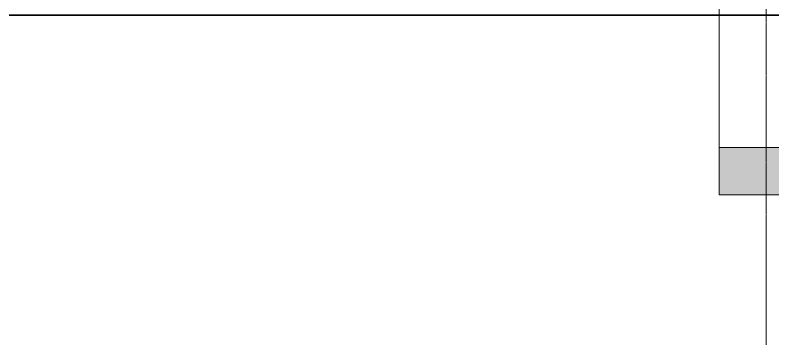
# Model space of a CAD drawing. Header units: inches. Extents: x -55396 to -733, y -290 to 853.
# Drawn here: x -11844.5 to -11555, y -132 to -6 of the extents above; entities that cross this region are included whole.
import ezdxf

# ---------------------------------------------------------------- set-up
doc = ezdxf.new("R2010")
doc.units = ezdxf.units.IN
doc.header["$MEASUREMENT"] = 0
doc.linetypes.add('Grid Line 1_2_', pattern=[0.875, 0.5, -0.125, 0.125, -0.125])
for name, color, linetype, lineweight in [('C-TOPO', 7, 'Continuous', 9), ('G-ANNO-SYMB', 111, 'Continuous', 9), ('S-GRID', 1, 'Continuous', 9)]:
    doc.layers.add(name, color=color, linetype=linetype, lineweight=lineweight)

# ---------------------------------------------------------------- blocks, each defined once
blk = doc.blocks.new('Section - 3_32_ x 3_8_-18514-Section 6')
at = {"layer": 'G-ANNO-SYMB'}
blk.add_hatch(color=256, dxfattribs=at).paths.add_polyline_path([(-24220.84, -26.7), (-24148.84, -26.7), (-24148.84, -44.7), (-24220.84, -44.7)], flags=0)
for p, q in [((-24220.84, -26.7), (-24220.84, -44.7)), ((-24148.84, -26.7), (-24220.84, -26.7)), ((-24148.84, -44.7), (-24148.84, -26.7)), ((-24220.84, -44.7), (-24148.84, -44.7))]:
    blk.add_line(p, q, dxfattribs=at)

msp = doc.modelspace()

# ---------------------------------------------------------------- linework, layer by layer
at = {"layer": 'C-TOPO', "lineweight": 35}
msp.add_line((-12631.64, -6.01), (-10274.48, -6.01), dxfattribs=at)
at = {"layer": 'C-TOPO'}
msp.add_line((-12631.64, -6.01), (-10274.48, -6.01), dxfattribs=at)
at = {"layer": 'G-ANNO-SYMB'}
msp.add_line((-11575.57, 450.08), (-11575.57, -56.62), dxfattribs=at)
at = {"layer": 'S-GRID', "linetype": 'Grid Line 1_2_'}
msp.add_line((-11557.5, -132), (-11557.5, 573.76), dxfattribs=at)
msp.add_line((-11557.5, -132), (-11557.5, 573.76), dxfattribs=at)

# ---------------------------------------------------------------- block references
at = {"layer": 'G-ANNO-SYMB', "extrusion": (0, 0, -1)}
msp.add_blockref('Section - 3_32_ x 3_8_-18514-Section 6', (35724.41, -29.92), dxfattribs=at)

doc.saveas('drawing.dxf')
